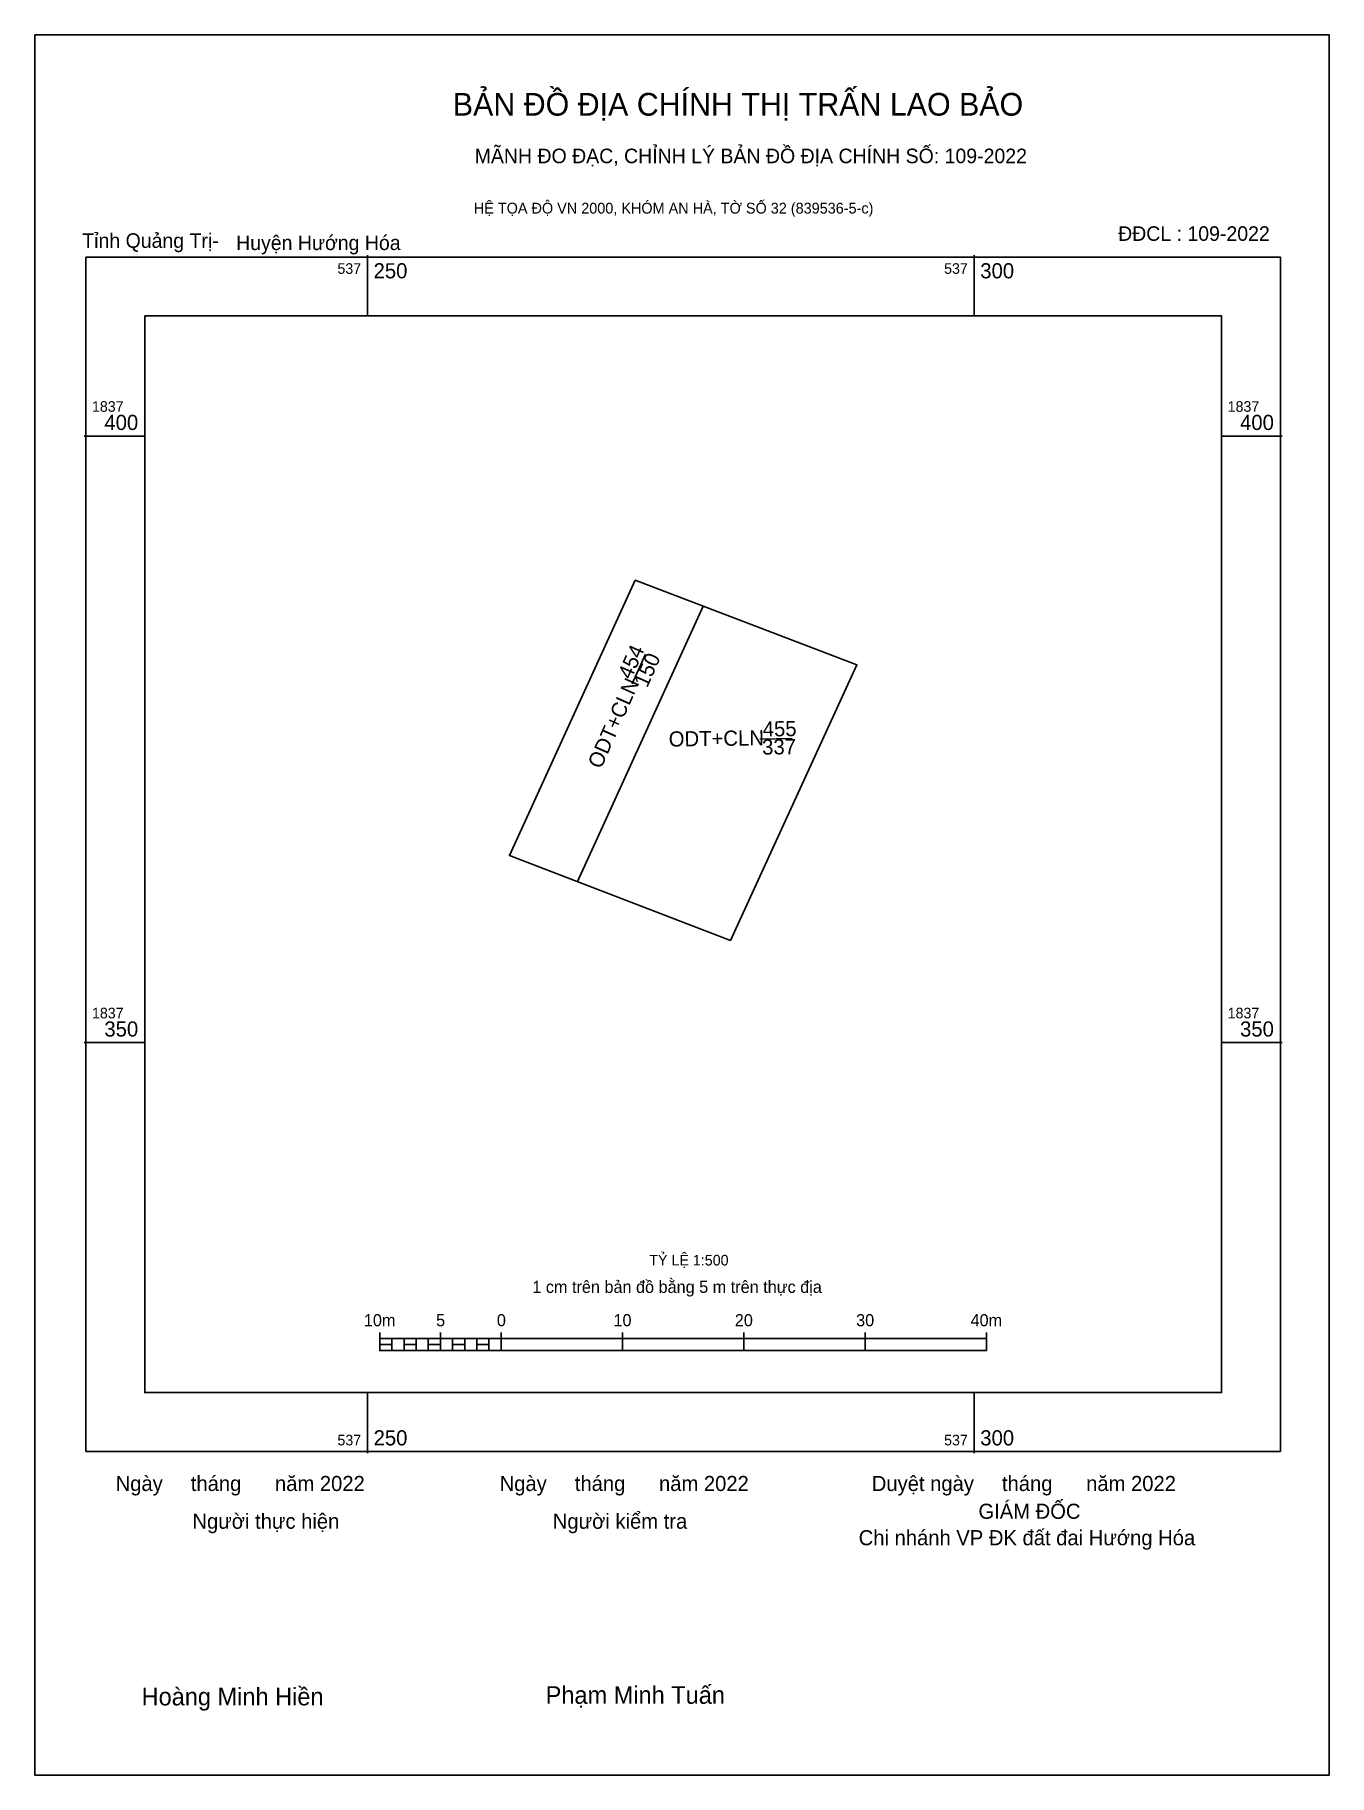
# Model space of a CAD drawing. Extents: x 536812 to 537329, y 1836846 to 1837433.
# Drawn here: x 537222.6 to 537329.3, y 1837289.6 to 1837433.1 of the extents above; entities outside this region: 8.
import ezdxf

# ---------------------------------------------------------------- set-up
doc = ezdxf.new("R2010")
doc.units = 0
for name, color, linetype in [('Level 10', 7, 'Continuous'), ('Level 13', 7, 'Continuous'), ('Level 15', 7, 'Continuous'), ('Level 27', 7, 'Continuous'), ('Level 52', 7, 'Continuous'), ('Level 6', 7, 'Continuous'), ('Level 62', 7, 'Continuous'), ('Level 63', 7, 'Continuous'), ('Level 9', 7, 'Continuous')]:
    doc.layers.add(name, color=color, linetype=linetype)

msp = doc.modelspace()

# ---------------------------------------------------------------- linework, layer by layer
at = {"layer": 'Level 10'}
msp.add_lwpolyline([(537279.91, 1837358.43), (537261.7, 1837365.42), (537272.07, 1837388.12), (537290.33, 1837381.14)], close=True, dxfattribs=at)
at = {"layer": 'Level 13'}
for p, q in [((537271.81, 1837379.58), (537272.9, 1837382.02)), ((537282.33, 1837375.02), (537285, 1837375.06))]:
    msp.add_line(p, q, dxfattribs=at)
at = {"layer": 'Level 15'}
for p, q in [((537277.67, 1837385.98), (537268.95, 1837366.88)), ((537268.95, 1837366.88), (537267.3, 1837363.27))]:
    msp.add_line(p, q, dxfattribs=at)
msp.add_lwpolyline([(537222.58, 1837433.07), (537329.26, 1837433.07), (537329.26, 1837289.62), (537222.58, 1837289.62)], close=True, dxfattribs=at)
at = {"layer": 'Level 27'}
for p, q in [((537272.07, 1837388.12), (537272.07, 1837388.12)), ((537290.33, 1837381.14), (537290.33, 1837381.14))]:
    msp.add_line(p, q, dxfattribs=at)
at = {"layer": 'Level 62'}
msp.add_lwpolyline([(537231.64, 1837409.9), (537320.39, 1837409.9), (537320.39, 1837321.15), (537231.64, 1837321.15)], close=True, dxfattribs=at)
at = {"layer": 'Level 63'}
for p, q in [((537250, 1837414.9), (537250, 1837409.9)), ((537300, 1837414.9), (537300, 1837409.9)), ((537226.64, 1837400), (537231.64, 1837400)), ((537320.39, 1837400), (537325.39, 1837400)), ((537226.64, 1837350), (537231.64, 1837350)), ((537320.39, 1837350), (537325.39, 1837350)), ((537251.01, 1837326.12), (537251.01, 1837324.62)), ((537256.01, 1837326.12), (537256.01, 1837324.62)), ((537261.01, 1837326.12), (537261.01, 1837324.62)), ((537271.01, 1837326.12), (537271.01, 1837324.62)), ((537281.01, 1837326.12), (537281.01, 1837324.62)), ((537291.01, 1837326.12), (537291.01, 1837324.62)), ((537301.01, 1837326.12), (537301.01, 1837324.62)), ((537251.01, 1837325.62), (537301.01, 1837325.62)), ((537251.01, 1837324.62), (537301.01, 1837324.62)), ((537252.01, 1837325.62), (537252.01, 1837324.62)), ((537253.01, 1837325.62), (537253.01, 1837324.62)), ((537254.01, 1837325.62), (537254.01, 1837324.62)), ((537255.01, 1837325.62), (537255.01, 1837324.62)), ((537256.01, 1837325.62), (537256.01, 1837324.62)), ((537257.01, 1837325.62), (537257.01, 1837324.62)), ((537258.01, 1837325.62), (537258.01, 1837324.62)), ((537259.01, 1837325.62), (537259.01, 1837324.62)), ((537260.01, 1837325.62), (537260.01, 1837324.62)), ((537261.01, 1837325.62), (537261.01, 1837324.62)), ((537250, 1837321.15), (537250, 1837316.15)), ((537300, 1837321.15), (537300, 1837316.15))]:
    msp.add_line(p, q, dxfattribs=at)
for points in [[(537226.79, 1837414.75), (537325.24, 1837414.75), (537325.24, 1837316.3), (537226.79, 1837316.3)], [(537251.01, 1837325.12), (537252.01, 1837325.12), (537252.01, 1837324.62), (537251.01, 1837324.62)], [(537251.01, 1837325.12), (537252.01, 1837325.12), (537252.01, 1837324.62), (537251.01, 1837324.62)], [(537253.01, 1837325.12), (537254.01, 1837325.12), (537254.01, 1837324.62), (537253.01, 1837324.62)], [(537255.01, 1837325.12), (537256.01, 1837325.12), (537256.01, 1837324.62), (537255.01, 1837324.62)], [(537257.01, 1837325.12), (537258.01, 1837325.12), (537258.01, 1837324.62), (537257.01, 1837324.62)], [(537259.01, 1837325.12), (537260.01, 1837325.12), (537260.01, 1837324.62), (537259.01, 1837324.62)]]:
    msp.add_lwpolyline(points, close=True, dxfattribs=at)

# ---------------------------------------------------------------- texts
at = {"layer": 'Level 13'}
for s, rotation, p in [('454', 66.0375, (537271.72, 1837379.87)), ('150', 66.0375, (537273.05, 1837379.2)), ('ODT+CLN', 66.0375, (537269.24, 1837372.5)), ('455', 0.804, (537282.58, 1837375.23)), ('ODT+CLN', 0.804, (537274.83, 1837374.4)), ('337', 0.804, (537282.53, 1837373.74))]:
    msp.add_text(s, height=1.25, rotation=rotation, dxfattribs=at).set_placement(p)
at = {"layer": 'Level 52'}
for s, p in [('1 - 2', (536812.17, 1836854.99)), ('19.55', (536825.73, 1836854.99)), ('2 - 3', (536812.21, 1836851.99)), ('24.99', (536825.71, 1836851.99)), ('3 - 4', (536812.16, 1836848.99)), ('19.51', (536825.8, 1836848.99)), ('4 - 1', (536812.26, 1836845.99)), ('24.96', (536825.7, 1836845.99))]:
    msp.add_text(s, height=1.5, dxfattribs=at).set_placement(p)
at = {"layer": 'Level 6'}
msp.add_text('TỶ LỆ 1:500', height=0.879, dxfattribs=at).set_placement((537273.22, 1837331.63))
at = {"layer": 'Level 63'}
for s, height, p in [('BẢN ĐỒ ĐỊA CHÍNH THỊ TRẤN LAO BẢO', 1.8718, (537257.03, 1837426.41)), ('MÃNH ĐO ĐẠC, CHỈNH LÝ BẢN ĐỒ ĐỊA CHÍNH SỐ: 109-2022', 1.2011, (537258.83, 1837422.49)), ('HỆ TỌA ĐỘ VN 2000, KHÓM AN HÀ, TỜ SỐ 32 (839536-5-c)', 0.8891, (537258.76, 1837418.34)), ('537', 0.875, (537247.52, 1837413.37)), ('250', 1.25, (537250.5, 1837413)), ('537', 0.875, (537297.52, 1837413.37)), ('300', 1.25, (537300.5, 1837413)), ('1837', 0.875, (537227.29, 1837402)), ('1837', 0.875, (537320.89, 1837402)), ('400', 1.25, (537228.31, 1837400.5)), ('400', 1.25, (537321.91, 1837400.5)), ('1837', 0.875, (537227.29, 1837352)), ('350', 1.25, (537228.31, 1837350.5)), ('1837', 0.875, (537320.89, 1837352)), ('350', 1.25, (537321.91, 1837350.5)), ('1 cm trên bản đồ bằng 5 m trên thực địa', 1, (537263.58, 1837329.37)), ('10m', 1, (537249.7, 1837326.62)), ('5', 1, (537255.65, 1837326.62)), ('0', 1, (537260.66, 1837326.62)), ('10', 1, (537270.27, 1837326.62)), ('20', 1, (537280.27, 1837326.62)), ('30', 1, (537290.27, 1837326.62)), ('40m', 1, (537299.7, 1837326.62)), ('537', 0.875, (537247.52, 1837316.8)), ('250', 1.25, (537250.5, 1837316.8)), ('537', 0.875, (537297.52, 1837316.8)), ('300', 1.25, (537300.5, 1837316.8)), ('Ngày     tháng      năm 2022', 1.2442, (537229.24, 1837313.04)), ('Ngày     tháng      năm 2022', 1.2442, (537260.89, 1837313.04)), ('Duyệt ngày     tháng      năm 2022', 1.2442, (537291.56, 1837313.04)), ('GIÁM ĐỐC', 1.244, (537300.35, 1837310.75)), ('Người thực hiện', 1.2442, (537235.57, 1837309.93)), ('Người kiểm tra', 1.2442, (537265.27, 1837309.93)), ('Chi nhánh VP ĐK đất đai Hướng Hóa', 1.2442, (537290.48, 1837308.57)), ('Hoàng Minh Hiền', 1.4512, (537231.38, 1837295.37)), ('Phạm Minh Tuấn', 1.4512, (537264.68, 1837295.5))]:
    msp.add_text(s, height=height, dxfattribs=at).set_placement(p)
at = {"layer": 'Level 9'}
for s, p in [('Tỉnh Quảng Trị-', (537226.49, 1837415.51)), ('Huyện Hướng Hóa', (537239.17, 1837415.33)), ('ĐĐCL : 109-2022', (537311.86, 1837416.09))]:
    msp.add_text(s, height=1.2011, dxfattribs=at).set_placement(p)

doc.saveas('drawing.dxf')
